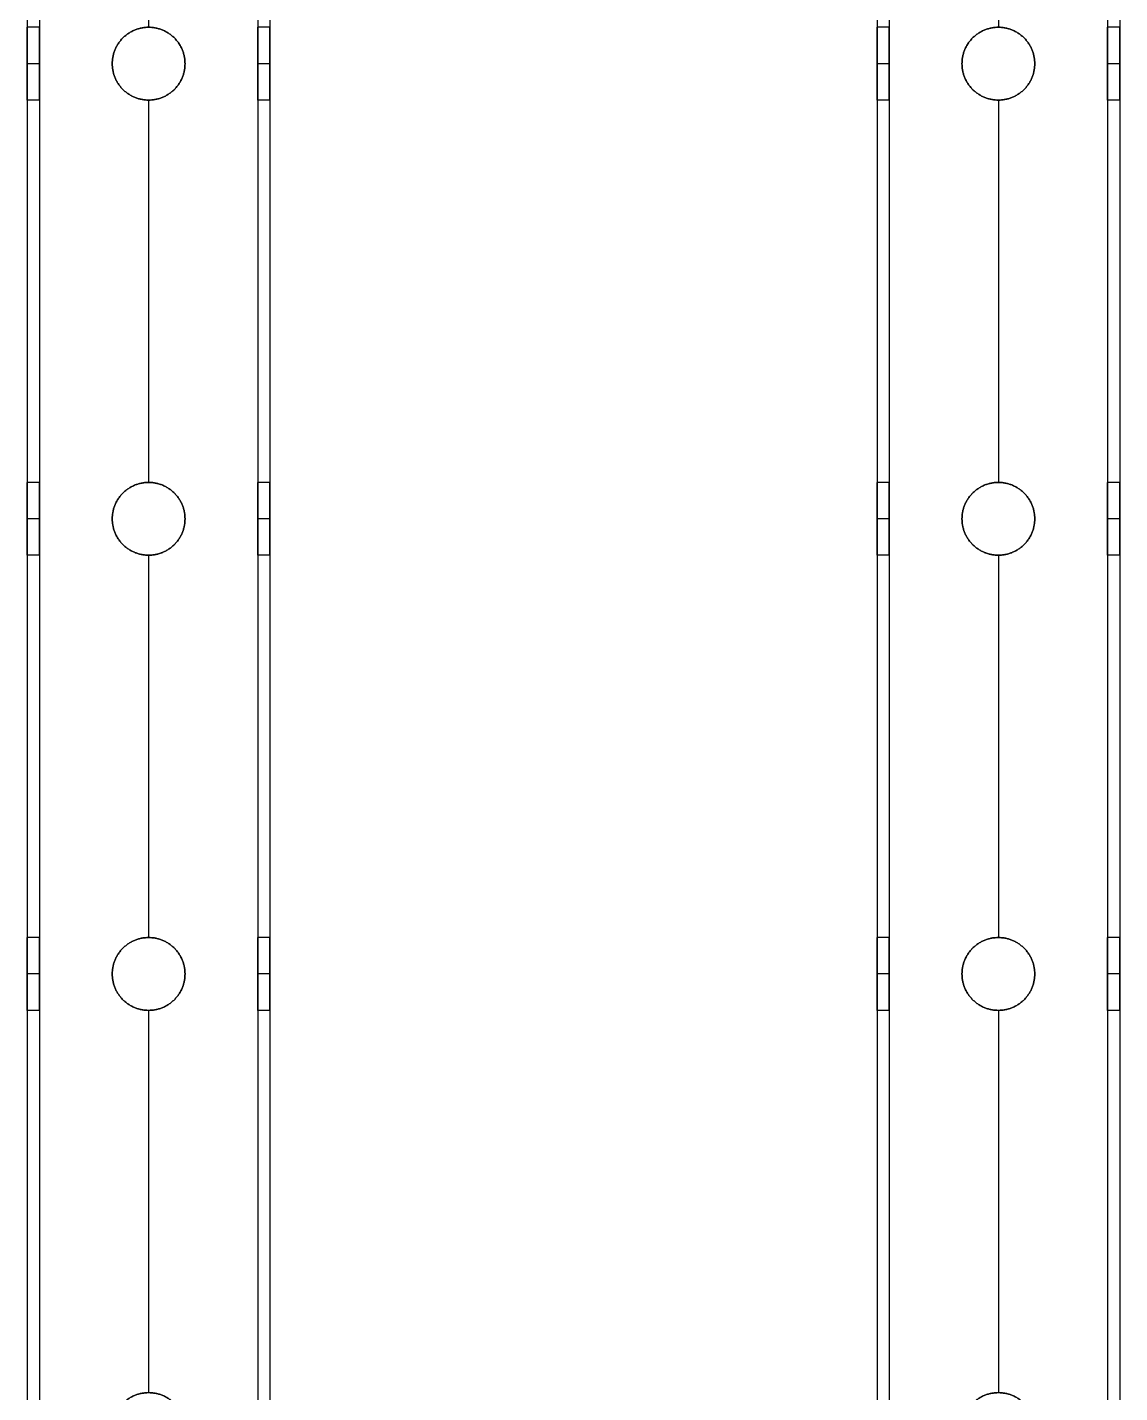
# Model space of a CAD drawing. Header units: millimetres. Extents: x 1279 to 9834, y -699 to 998.
# Drawn here: x 1538.6 to 1718.7, y 169.5 to 394.5 of the extents above; entities that cross this region are included whole.
import ezdxf

# ---------------------------------------------------------------- set-up
doc = ezdxf.new("R2010")
doc.units = ezdxf.units.MM
doc.header["$MEASUREMENT"] = 0
doc.layers.add('staal', color=7, linetype='Continuous', true_color=0x4c4c4c)

msp = doc.modelspace()

# ---------------------------------------------------------------- linework, layer by layer
at = {"layer": 'staal'}
for p, q in [((1540.62, 394.54, 1847.98), (1538.62, 394.54, 1847.98)), ((1558.62, 394.54, 1865.98), (1558.62, 394.54, 1867.98)), ((1558.62, 394.54, 1827.98), (1558.62, 394.54, 1829.98)), ((1578.62, 394.54, 1847.98), (1576.62, 394.54, 1847.98)), ((1680.7, 394.54, 1847.98), (1678.7, 394.54, 1847.98)), ((1698.7, 394.54, 1865.98), (1698.7, 394.54, 1867.98)), ((1698.7, 394.54, 1827.98), (1698.7, 394.54, 1829.98)), ((1718.7, 394.54, 1847.98), (1716.7, 394.54, 1847.98)), ((1540.62, 388.54, 1853.98), (1538.62, 388.54, 1853.98)), ((1540.62, 388.54, 1841.98), (1538.62, 388.54, 1841.98)), ((1552.62, 388.54, 1865.98), (1552.62, 388.54, 1867.98)), ((1552.62, 388.54, 1827.98), (1552.62, 388.54, 1829.98)), ((1564.62, 388.54, 1865.98), (1564.62, 388.54, 1867.98)), ((1564.62, 388.54, 1827.98), (1564.62, 388.54, 1829.98)), ((1578.62, 388.54, 1853.98), (1576.62, 388.54, 1853.98)), ((1578.62, 388.54, 1841.98), (1576.62, 388.54, 1841.98)), ((1680.7, 388.54, 1853.98), (1678.7, 388.54, 1853.98)), ((1680.7, 388.54, 1841.98), (1678.7, 388.54, 1841.98)), ((1692.7, 388.54, 1865.98), (1692.7, 388.54, 1867.98)), ((1692.7, 388.54, 1827.98), (1692.7, 388.54, 1829.98)), ((1704.7, 388.54, 1865.98), (1704.7, 388.54, 1867.98)), ((1704.7, 388.54, 1827.98), (1704.7, 388.54, 1829.98)), ((1718.7, 388.54, 1853.98), (1716.7, 388.54, 1853.98)), ((1718.7, 388.54, 1841.98), (1716.7, 388.54, 1841.98)), ((1540.62, 382.54, 1847.98), (1538.62, 382.54, 1847.98)), ((1558.62, 382.54, 1865.98), (1558.62, 382.54, 1867.98)), ((1558.62, 382.54, 1827.98), (1558.62, 382.54, 1829.98)), ((1578.62, 382.54, 1847.98), (1576.62, 382.54, 1847.98)), ((1680.7, 382.54, 1847.98), (1678.7, 382.54, 1847.98)), ((1698.7, 382.54, 1865.98), (1698.7, 382.54, 1867.98)), ((1698.7, 382.54, 1827.98), (1698.7, 382.54, 1829.98)), ((1718.7, 382.54, 1847.98), (1716.7, 382.54, 1847.98)), ((1540.62, 319.54, 1847.98), (1538.62, 319.54, 1847.98)), ((1558.62, 319.54, 1865.98), (1558.62, 319.54, 1867.98)), ((1558.62, 319.54, 1827.98), (1558.62, 319.54, 1829.98)), ((1578.62, 319.54, 1847.98), (1576.62, 319.54, 1847.98)), ((1680.7, 319.54, 1847.98), (1678.7, 319.54, 1847.98)), ((1698.7, 319.54, 1865.98), (1698.7, 319.54, 1867.98)), ((1698.7, 319.54, 1827.98), (1698.7, 319.54, 1829.98)), ((1718.7, 319.54, 1847.98), (1716.7, 319.54, 1847.98)), ((1540.62, 313.54, 1853.98), (1538.62, 313.54, 1853.98)), ((1540.62, 313.54, 1841.98), (1538.62, 313.54, 1841.98)), ((1552.62, 313.54, 1865.98), (1552.62, 313.54, 1867.98)), ((1552.62, 313.54, 1827.98), (1552.62, 313.54, 1829.98)), ((1564.62, 313.54, 1865.98), (1564.62, 313.54, 1867.98)), ((1564.62, 313.54, 1827.98), (1564.62, 313.54, 1829.98)), ((1578.62, 313.54, 1853.98), (1576.62, 313.54, 1853.98)), ((1578.62, 313.54, 1841.98), (1576.62, 313.54, 1841.98)), ((1680.7, 313.54, 1853.98), (1678.7, 313.54, 1853.98)), ((1680.7, 313.54, 1841.98), (1678.7, 313.54, 1841.98)), ((1692.7, 313.54, 1865.98), (1692.7, 313.54, 1867.98)), ((1692.7, 313.54, 1827.98), (1692.7, 313.54, 1829.98)), ((1704.7, 313.54, 1865.98), (1704.7, 313.54, 1867.98)), ((1704.7, 313.54, 1827.98), (1704.7, 313.54, 1829.98)), ((1718.7, 313.54, 1853.98), (1716.7, 313.54, 1853.98)), ((1718.7, 313.54, 1841.98), (1716.7, 313.54, 1841.98)), ((1540.62, 307.54, 1847.98), (1538.62, 307.54, 1847.98)), ((1558.62, 307.54, 1865.98), (1558.62, 307.54, 1867.98)), ((1558.62, 307.54, 1827.98), (1558.62, 307.54, 1829.98)), ((1578.62, 307.54, 1847.98), (1576.62, 307.54, 1847.98)), ((1680.7, 307.54, 1847.98), (1678.7, 307.54, 1847.98)), ((1698.7, 307.54, 1865.98), (1698.7, 307.54, 1867.98)), ((1698.7, 307.54, 1827.98), (1698.7, 307.54, 1829.98)), ((1718.7, 307.54, 1847.98), (1716.7, 307.54, 1847.98)), ((1540.62, 244.54, 1847.98), (1538.62, 244.54, 1847.98)), ((1558.62, 244.54, 1865.98), (1558.62, 244.54, 1867.98)), ((1558.62, 244.54, 1827.98), (1558.62, 244.54, 1829.98)), ((1578.62, 244.54, 1847.98), (1576.62, 244.54, 1847.98)), ((1680.7, 244.54, 1847.98), (1678.7, 244.54, 1847.98)), ((1698.7, 244.54, 1865.98), (1698.7, 244.54, 1867.98)), ((1698.7, 244.54, 1827.98), (1698.7, 244.54, 1829.98)), ((1718.7, 244.54, 1847.98), (1716.7, 244.54, 1847.98)), ((1540.62, 238.54, 1853.98), (1538.62, 238.54, 1853.98)), ((1540.62, 238.54, 1841.98), (1538.62, 238.54, 1841.98)), ((1552.62, 238.54, 1865.98), (1552.62, 238.54, 1867.98)), ((1552.62, 238.54, 1827.98), (1552.62, 238.54, 1829.98)), ((1564.62, 238.54, 1865.98), (1564.62, 238.54, 1867.98)), ((1564.62, 238.54, 1827.98), (1564.62, 238.54, 1829.98)), ((1578.62, 238.54, 1853.98), (1576.62, 238.54, 1853.98)), ((1578.62, 238.54, 1841.98), (1576.62, 238.54, 1841.98)), ((1680.7, 238.54, 1853.98), (1678.7, 238.54, 1853.98)), ((1680.7, 238.54, 1841.98), (1678.7, 238.54, 1841.98)), ((1692.7, 238.54, 1865.98), (1692.7, 238.54, 1867.98)), ((1692.7, 238.54, 1827.98), (1692.7, 238.54, 1829.98)), ((1704.7, 238.54, 1865.98), (1704.7, 238.54, 1867.98)), ((1704.7, 238.54, 1827.98), (1704.7, 238.54, 1829.98)), ((1718.7, 238.54, 1853.98), (1716.7, 238.54, 1853.98)), ((1718.7, 238.54, 1841.98), (1716.7, 238.54, 1841.98)), ((1540.62, 232.54, 1847.98), (1538.62, 232.54, 1847.98)), ((1558.62, 232.54, 1865.98), (1558.62, 232.54, 1867.98)), ((1558.62, 232.54, 1827.98), (1558.62, 232.54, 1829.98)), ((1578.62, 232.54, 1847.98), (1576.62, 232.54, 1847.98)), ((1680.7, 232.54, 1847.98), (1678.7, 232.54, 1847.98)), ((1698.7, 232.54, 1865.98), (1698.7, 232.54, 1867.98)), ((1698.7, 232.54, 1827.98), (1698.7, 232.54, 1829.98)), ((1718.7, 232.54, 1847.98), (1716.7, 232.54, 1847.98)), ((1558.62, 169.54, 1865.98), (1558.62, 169.54, 1867.98)), ((1558.62, 169.54, 1827.98), (1558.62, 169.54, 1829.98)), ((1698.7, 169.54, 1865.98), (1698.7, 169.54, 1867.98)), ((1698.7, 169.54, 1827.98), (1698.7, 169.54, 1829.98))]:
    msp.add_line(p, q, dxfattribs=at)
for points in [[(1538.62, 669.04, 1827.98), (1538.62, 51.04, 1827.98), (1538.62, -566.96, 1827.98)], [(1538.62, 669.04, 1867.98), (1538.62, 51.04, 1867.98), (1538.62, -566.96, 1867.98)], [(1540.62, 669.04, 1865.98), (1540.62, 51.04, 1865.98), (1540.62, -566.96, 1865.98)], [(1540.62, 669.04, 1829.98), (1540.62, 51.04, 1829.98), (1540.62, -566.96, 1829.98)], [(1576.62, 669.04, 1865.98), (1576.62, 51.04, 1865.98), (1576.62, -566.96, 1865.98)], [(1576.62, 669.04, 1829.98), (1576.62, 51.04, 1829.98), (1576.62, -566.96, 1829.98)], [(1578.62, 669.04, 1827.98), (1578.62, 51.04, 1827.98), (1578.62, -566.96, 1827.98)], [(1578.62, 669.04, 1867.98), (1578.62, 51.04, 1867.98), (1578.62, -566.96, 1867.98)], [(1678.7, 669.04, 1827.98), (1678.7, 51.04, 1827.98), (1678.7, -566.96, 1827.98)], [(1678.7, 669.04, 1867.98), (1678.7, 51.04, 1867.98), (1678.7, -566.96, 1867.98)], [(1680.7, 669.04, 1865.98), (1680.7, 51.04, 1865.98), (1680.7, -566.96, 1865.98)], [(1680.7, 669.04, 1829.98), (1680.7, 51.04, 1829.98), (1680.7, -566.96, 1829.98)], [(1716.7, 669.04, 1865.98), (1716.7, 51.04, 1865.98), (1716.7, -566.96, 1865.98)], [(1716.7, 669.04, 1829.98), (1716.7, 51.04, 1829.98), (1716.7, -566.96, 1829.98)], [(1718.7, 669.04, 1827.98), (1718.7, 51.04, 1827.98), (1718.7, -566.96, 1827.98)], [(1718.7, 669.04, 1867.98), (1718.7, 51.04, 1867.98), (1718.7, -566.96, 1867.98)], [(1538.62, 457.54, 1847.98), (1538.62, 426.04, 1847.98), (1538.62, 394.54, 1847.98)], [(1540.62, 457.54, 1847.98), (1540.62, 426.04, 1847.98), (1540.62, 394.54, 1847.98)], [(1558.62, 457.54, 1827.98), (1558.62, 426.04, 1827.98), (1558.62, 394.54, 1827.98)], [(1558.62, 457.54, 1867.98), (1558.62, 426.04, 1867.98), (1558.62, 394.54, 1867.98)], [(1558.62, 457.54, 1865.98), (1558.62, 426.04, 1865.98), (1558.62, 394.54, 1865.98)], [(1558.62, 457.54, 1829.98), (1558.62, 426.04, 1829.98), (1558.62, 394.54, 1829.98)], [(1576.62, 457.54, 1847.98), (1576.62, 426.04, 1847.98), (1576.62, 394.54, 1847.98)], [(1578.62, 457.54, 1847.98), (1578.62, 426.04, 1847.98), (1578.62, 394.54, 1847.98)], [(1678.7, 457.54, 1847.98), (1678.7, 426.04, 1847.98), (1678.7, 394.54, 1847.98)], [(1680.7, 457.54, 1847.98), (1680.7, 426.04, 1847.98), (1680.7, 394.54, 1847.98)], [(1698.7, 457.54, 1827.98), (1698.7, 426.04, 1827.98), (1698.7, 394.54, 1827.98)], [(1698.7, 457.54, 1867.98), (1698.7, 426.04, 1867.98), (1698.7, 394.54, 1867.98)], [(1698.7, 457.54, 1865.98), (1698.7, 426.04, 1865.98), (1698.7, 394.54, 1865.98)], [(1698.7, 457.54, 1829.98), (1698.7, 426.04, 1829.98), (1698.7, 394.54, 1829.98)], [(1716.7, 457.54, 1847.98), (1716.7, 426.04, 1847.98), (1716.7, 394.54, 1847.98)], [(1718.7, 457.54, 1847.98), (1718.7, 426.04, 1847.98), (1718.7, 394.54, 1847.98)], [(1538.62, 382.54, 1847.98), (1538.62, 351.04, 1847.98), (1538.62, 319.54, 1847.98)], [(1540.62, 382.54, 1847.98), (1540.62, 351.04, 1847.98), (1540.62, 319.54, 1847.98)], [(1558.62, 382.54, 1827.98), (1558.62, 351.04, 1827.98), (1558.62, 319.54, 1827.98)], [(1558.62, 382.54, 1867.98), (1558.62, 351.04, 1867.98), (1558.62, 319.54, 1867.98)], [(1558.62, 382.54, 1865.98), (1558.62, 351.04, 1865.98), (1558.62, 319.54, 1865.98)], [(1558.62, 382.54, 1829.98), (1558.62, 351.04, 1829.98), (1558.62, 319.54, 1829.98)], [(1576.62, 382.54, 1847.98), (1576.62, 351.04, 1847.98), (1576.62, 319.54, 1847.98)], [(1578.62, 382.54, 1847.98), (1578.62, 351.04, 1847.98), (1578.62, 319.54, 1847.98)], [(1678.7, 382.54, 1847.98), (1678.7, 351.04, 1847.98), (1678.7, 319.54, 1847.98)], [(1680.7, 382.54, 1847.98), (1680.7, 351.04, 1847.98), (1680.7, 319.54, 1847.98)], [(1698.7, 382.54, 1827.98), (1698.7, 351.04, 1827.98), (1698.7, 319.54, 1827.98)], [(1698.7, 382.54, 1867.98), (1698.7, 351.04, 1867.98), (1698.7, 319.54, 1867.98)], [(1698.7, 382.54, 1865.98), (1698.7, 351.04, 1865.98), (1698.7, 319.54, 1865.98)], [(1698.7, 382.54, 1829.98), (1698.7, 351.04, 1829.98), (1698.7, 319.54, 1829.98)], [(1716.7, 382.54, 1847.98), (1716.7, 351.04, 1847.98), (1716.7, 319.54, 1847.98)], [(1718.7, 382.54, 1847.98), (1718.7, 351.04, 1847.98), (1718.7, 319.54, 1847.98)], [(1538.62, 307.54, 1847.98), (1538.62, 276.04, 1847.98), (1538.62, 244.54, 1847.98)], [(1540.62, 307.54, 1847.98), (1540.62, 276.04, 1847.98), (1540.62, 244.54, 1847.98)], [(1558.62, 307.54, 1827.98), (1558.62, 276.04, 1827.98), (1558.62, 244.54, 1827.98)], [(1558.62, 307.54, 1867.98), (1558.62, 276.04, 1867.98), (1558.62, 244.54, 1867.98)], [(1558.62, 307.54, 1865.98), (1558.62, 276.04, 1865.98), (1558.62, 244.54, 1865.98)], [(1558.62, 307.54, 1829.98), (1558.62, 276.04, 1829.98), (1558.62, 244.54, 1829.98)], [(1576.62, 307.54, 1847.98), (1576.62, 276.04, 1847.98), (1576.62, 244.54, 1847.98)], [(1578.62, 307.54, 1847.98), (1578.62, 276.04, 1847.98), (1578.62, 244.54, 1847.98)], [(1678.7, 307.54, 1847.98), (1678.7, 276.04, 1847.98), (1678.7, 244.54, 1847.98)], [(1680.7, 307.54, 1847.98), (1680.7, 276.04, 1847.98), (1680.7, 244.54, 1847.98)], [(1698.7, 307.54, 1827.98), (1698.7, 276.04, 1827.98), (1698.7, 244.54, 1827.98)], [(1698.7, 307.54, 1867.98), (1698.7, 276.04, 1867.98), (1698.7, 244.54, 1867.98)], [(1698.7, 307.54, 1865.98), (1698.7, 276.04, 1865.98), (1698.7, 244.54, 1865.98)], [(1698.7, 307.54, 1829.98), (1698.7, 276.04, 1829.98), (1698.7, 244.54, 1829.98)], [(1716.7, 307.54, 1847.98), (1716.7, 276.04, 1847.98), (1716.7, 244.54, 1847.98)], [(1718.7, 307.54, 1847.98), (1718.7, 276.04, 1847.98), (1718.7, 244.54, 1847.98)], [(1538.62, 232.54, 1847.98), (1538.62, 201.04, 1847.98), (1538.62, 169.54, 1847.98)], [(1540.62, 232.54, 1847.98), (1540.62, 201.04, 1847.98), (1540.62, 169.54, 1847.98)], [(1558.62, 232.54, 1827.98), (1558.62, 201.04, 1827.98), (1558.62, 169.54, 1827.98)], [(1558.62, 232.54, 1867.98), (1558.62, 201.04, 1867.98), (1558.62, 169.54, 1867.98)], [(1558.62, 232.54, 1865.98), (1558.62, 201.04, 1865.98), (1558.62, 169.54, 1865.98)], [(1558.62, 232.54, 1829.98), (1558.62, 201.04, 1829.98), (1558.62, 169.54, 1829.98)], [(1576.62, 232.54, 1847.98), (1576.62, 201.04, 1847.98), (1576.62, 169.54, 1847.98)], [(1578.62, 232.54, 1847.98), (1578.62, 201.04, 1847.98), (1578.62, 169.54, 1847.98)], [(1678.7, 232.54, 1847.98), (1678.7, 201.04, 1847.98), (1678.7, 169.54, 1847.98)], [(1680.7, 232.54, 1847.98), (1680.7, 201.04, 1847.98), (1680.7, 169.54, 1847.98)], [(1698.7, 232.54, 1827.98), (1698.7, 201.04, 1827.98), (1698.7, 169.54, 1827.98)], [(1698.7, 232.54, 1867.98), (1698.7, 201.04, 1867.98), (1698.7, 169.54, 1867.98)], [(1698.7, 232.54, 1865.98), (1698.7, 201.04, 1865.98), (1698.7, 169.54, 1865.98)], [(1698.7, 232.54, 1829.98), (1698.7, 201.04, 1829.98), (1698.7, 169.54, 1829.98)], [(1716.7, 232.54, 1847.98), (1716.7, 201.04, 1847.98), (1716.7, 169.54, 1847.98)], [(1718.7, 232.54, 1847.98), (1718.7, 201.04, 1847.98), (1718.7, 169.54, 1847.98)]]:
    msp.add_open_spline(points, degree=2, dxfattribs=at)
for points, weights, knots in [([(1538.62, 388.54, 1853.98), (1538.62, 382.54, 1853.98), (1538.62, 382.54, 1847.98), (1538.62, 382.54, 1841.98), (1538.62, 388.54, 1841.98), (1538.62, 394.54, 1841.98), (1538.62, 394.54, 1847.98), (1538.62, 394.54, 1853.98), (1538.62, 388.54, 1853.98)], [1, 0.707106781187, 1, 0.707106781187, 1, 0.707106781187, 1, 0.707106781187, 1], [0, 0, 0, 7.853982, 7.853982, 15.707963, 15.707963, 23.561945, 23.561945, 31.415927, 31.415927, 31.415927]), ([(1538.62, 388.54, 1853.98), (1538.62, 394.54, 1853.98), (1538.62, 394.54, 1847.98), (1538.62, 394.54, 1841.98), (1538.62, 388.54, 1841.98)], [1, 0.707106781187, 1, 0.707106781187, 1], [-31.415927, -31.415927, -31.415927, -23.561945, -23.561945, -15.707963, -15.707963, -15.707963]), ([(1540.62, 388.54, 1853.98), (1540.62, 394.54, 1853.98), (1540.62, 394.54, 1847.98), (1540.62, 394.54, 1841.98), (1540.62, 388.54, 1841.98), (1540.62, 382.54, 1841.98), (1540.62, 382.54, 1847.98), (1540.62, 382.54, 1853.98), (1540.62, 388.54, 1853.98)], [1, 0.707106781187, 1, 0.707106781187, 1, 0.707106781187, 1, 0.707106781187, 1], [-31.415927, -31.415927, -31.415927, -23.561945, -23.561945, -15.707963, -15.707963, -7.853982, -7.853982, 0, 0, 0]), ([(1552.62, 388.54, 1827.98), (1552.62, 382.54, 1827.98), (1558.62, 382.54, 1827.98), (1564.62, 382.54, 1827.98), (1564.62, 388.54, 1827.98), (1564.62, 394.54, 1827.98), (1558.62, 394.54, 1827.98), (1552.62, 394.54, 1827.98), (1552.62, 388.54, 1827.98)], [1, 0.707106781187, 1, 0.707106781187, 1, 0.707106781187, 1, 0.707106781187, 1], [0, 0, 0, 7.853982, 7.853982, 15.707963, 15.707963, 23.561945, 23.561945, 31.415927, 31.415927, 31.415927]), ([(1552.62, 388.54, 1867.98), (1552.62, 394.54, 1867.98), (1558.62, 394.54, 1867.98), (1564.62, 394.54, 1867.98), (1564.62, 388.54, 1867.98), (1564.62, 382.54, 1867.98), (1558.62, 382.54, 1867.98), (1552.62, 382.54, 1867.98), (1552.62, 388.54, 1867.98)], [1, 0.707106781187, 1, 0.707106781187, 1, 0.707106781187, 1, 0.707106781187, 1], [-31.415927, -31.415927, -31.415927, -23.561945, -23.561945, -15.707963, -15.707963, -7.853982, -7.853982, 0, 0, 0]), ([(1552.62, 388.54, 1865.98), (1552.62, 382.54, 1865.98), (1558.62, 382.54, 1865.98), (1564.62, 382.54, 1865.98), (1564.62, 388.54, 1865.98), (1564.62, 394.54, 1865.98), (1558.62, 394.54, 1865.98), (1552.62, 394.54, 1865.98), (1552.62, 388.54, 1865.98)], [1, 0.707106781187, 1, 0.707106781187, 1, 0.707106781187, 1, 0.707106781187, 1], [0, 0, 0, 7.853982, 7.853982, 15.707963, 15.707963, 23.561945, 23.561945, 31.415927, 31.415927, 31.415927]), ([(1552.62, 388.54, 1829.98), (1552.62, 394.54, 1829.98), (1558.62, 394.54, 1829.98), (1564.62, 394.54, 1829.98), (1564.62, 388.54, 1829.98), (1564.62, 382.54, 1829.98), (1558.62, 382.54, 1829.98), (1552.62, 382.54, 1829.98), (1552.62, 388.54, 1829.98)], [1, 0.707106781187, 1, 0.707106781187, 1, 0.707106781187, 1, 0.707106781187, 1], [-31.415927, -31.415927, -31.415927, -23.561945, -23.561945, -15.707963, -15.707963, -7.853982, -7.853982, 0, 0, 0]), ([(1564.62, 388.54, 1827.98), (1564.62, 394.54, 1827.98), (1558.62, 394.54, 1827.98), (1552.62, 394.54, 1827.98), (1552.62, 388.54, 1827.98)], [1, 0.707106781187, 1, 0.707106781187, 1], [15.707963, 15.707963, 15.707963, 23.561945, 23.561945, 31.415927, 31.415927, 31.415927]), ([(1576.62, 388.54, 1853.98), (1576.62, 382.54, 1853.98), (1576.62, 382.54, 1847.98), (1576.62, 382.54, 1841.98), (1576.62, 388.54, 1841.98), (1576.62, 394.54, 1841.98), (1576.62, 394.54, 1847.98), (1576.62, 394.54, 1853.98), (1576.62, 388.54, 1853.98)], [1, 0.707106781187, 1, 0.707106781187, 1, 0.707106781187, 1, 0.707106781187, 1], [0, 0, 0, 7.853982, 7.853982, 15.707963, 15.707963, 23.561945, 23.561945, 31.415927, 31.415927, 31.415927]), ([(1578.62, 388.54, 1853.98), (1578.62, 394.54, 1853.98), (1578.62, 394.54, 1847.98), (1578.62, 394.54, 1841.98), (1578.62, 388.54, 1841.98), (1578.62, 382.54, 1841.98), (1578.62, 382.54, 1847.98), (1578.62, 382.54, 1853.98), (1578.62, 388.54, 1853.98)], [1, 0.707106781187, 1, 0.707106781187, 1, 0.707106781187, 1, 0.707106781187, 1], [-31.415927, -31.415927, -31.415927, -23.561945, -23.561945, -15.707963, -15.707963, -7.853982, -7.853982, 0, 0, 0]), ([(1678.7, 388.54, 1853.98), (1678.7, 382.54, 1853.98), (1678.7, 382.54, 1847.98), (1678.7, 382.54, 1841.98), (1678.7, 388.54, 1841.98), (1678.7, 394.54, 1841.98), (1678.7, 394.54, 1847.98), (1678.7, 394.54, 1853.98), (1678.7, 388.54, 1853.98)], [1, 0.707106781187, 1, 0.707106781187, 1, 0.707106781187, 1, 0.707106781187, 1], [0, 0, 0, 7.853982, 7.853982, 15.707963, 15.707963, 23.561945, 23.561945, 31.415927, 31.415927, 31.415927]), ([(1678.7, 388.54, 1853.98), (1678.7, 394.54, 1853.98), (1678.7, 394.54, 1847.98), (1678.7, 394.54, 1841.98), (1678.7, 388.54, 1841.98)], [1, 0.707106781187, 1, 0.707106781187, 1], [-31.415927, -31.415927, -31.415927, -23.561945, -23.561945, -15.707963, -15.707963, -15.707963]), ([(1680.7, 388.54, 1853.98), (1680.7, 394.54, 1853.98), (1680.7, 394.54, 1847.98), (1680.7, 394.54, 1841.98), (1680.7, 388.54, 1841.98), (1680.7, 382.54, 1841.98), (1680.7, 382.54, 1847.98), (1680.7, 382.54, 1853.98), (1680.7, 388.54, 1853.98)], [1, 0.707106781187, 1, 0.707106781187, 1, 0.707106781187, 1, 0.707106781187, 1], [-31.415927, -31.415927, -31.415927, -23.561945, -23.561945, -15.707963, -15.707963, -7.853982, -7.853982, 0, 0, 0]), ([(1692.7, 388.54, 1827.98), (1692.7, 382.54, 1827.98), (1698.7, 382.54, 1827.98), (1704.7, 382.54, 1827.98), (1704.7, 388.54, 1827.98), (1704.7, 394.54, 1827.98), (1698.7, 394.54, 1827.98), (1692.7, 394.54, 1827.98), (1692.7, 388.54, 1827.98)], [1, 0.707106781187, 1, 0.707106781187, 1, 0.707106781187, 1, 0.707106781187, 1], [0, 0, 0, 7.853982, 7.853982, 15.707963, 15.707963, 23.561945, 23.561945, 31.415927, 31.415927, 31.415927]), ([(1692.7, 388.54, 1867.98), (1692.7, 394.54, 1867.98), (1698.7, 394.54, 1867.98), (1704.7, 394.54, 1867.98), (1704.7, 388.54, 1867.98), (1704.7, 382.54, 1867.98), (1698.7, 382.54, 1867.98), (1692.7, 382.54, 1867.98), (1692.7, 388.54, 1867.98)], [1, 0.707106781187, 1, 0.707106781187, 1, 0.707106781187, 1, 0.707106781187, 1], [-31.415927, -31.415927, -31.415927, -23.561945, -23.561945, -15.707963, -15.707963, -7.853982, -7.853982, 0, 0, 0]), ([(1692.7, 388.54, 1865.98), (1692.7, 382.54, 1865.98), (1698.7, 382.54, 1865.98), (1704.7, 382.54, 1865.98), (1704.7, 388.54, 1865.98), (1704.7, 394.54, 1865.98), (1698.7, 394.54, 1865.98), (1692.7, 394.54, 1865.98), (1692.7, 388.54, 1865.98)], [1, 0.707106781187, 1, 0.707106781187, 1, 0.707106781187, 1, 0.707106781187, 1], [0, 0, 0, 7.853982, 7.853982, 15.707963, 15.707963, 23.561945, 23.561945, 31.415927, 31.415927, 31.415927]), ([(1692.7, 388.54, 1829.98), (1692.7, 394.54, 1829.98), (1698.7, 394.54, 1829.98), (1704.7, 394.54, 1829.98), (1704.7, 388.54, 1829.98), (1704.7, 382.54, 1829.98), (1698.7, 382.54, 1829.98), (1692.7, 382.54, 1829.98), (1692.7, 388.54, 1829.98)], [1, 0.707106781187, 1, 0.707106781187, 1, 0.707106781187, 1, 0.707106781187, 1], [-31.415927, -31.415927, -31.415927, -23.561945, -23.561945, -15.707963, -15.707963, -7.853982, -7.853982, 0, 0, 0]), ([(1704.7, 388.54, 1827.98), (1704.7, 394.54, 1827.98), (1698.7, 394.54, 1827.98), (1692.7, 394.54, 1827.98), (1692.7, 388.54, 1827.98)], [1, 0.707106781187, 1, 0.707106781187, 1], [15.707963, 15.707963, 15.707963, 23.561945, 23.561945, 31.415927, 31.415927, 31.415927]), ([(1716.7, 388.54, 1853.98), (1716.7, 382.54, 1853.98), (1716.7, 382.54, 1847.98), (1716.7, 382.54, 1841.98), (1716.7, 388.54, 1841.98), (1716.7, 394.54, 1841.98), (1716.7, 394.54, 1847.98), (1716.7, 394.54, 1853.98), (1716.7, 388.54, 1853.98)], [1, 0.707106781187, 1, 0.707106781187, 1, 0.707106781187, 1, 0.707106781187, 1], [0, 0, 0, 7.853982, 7.853982, 15.707963, 15.707963, 23.561945, 23.561945, 31.415927, 31.415927, 31.415927]), ([(1718.7, 388.54, 1853.98), (1718.7, 394.54, 1853.98), (1718.7, 394.54, 1847.98), (1718.7, 394.54, 1841.98), (1718.7, 388.54, 1841.98), (1718.7, 382.54, 1841.98), (1718.7, 382.54, 1847.98), (1718.7, 382.54, 1853.98), (1718.7, 388.54, 1853.98)], [1, 0.707106781187, 1, 0.707106781187, 1, 0.707106781187, 1, 0.707106781187, 1], [-31.415927, -31.415927, -31.415927, -23.561945, -23.561945, -15.707963, -15.707963, -7.853982, -7.853982, 0, 0, 0]), ([(1538.62, 313.54, 1853.98), (1538.62, 307.54, 1853.98), (1538.62, 307.54, 1847.98), (1538.62, 307.54, 1841.98), (1538.62, 313.54, 1841.98), (1538.62, 319.54, 1841.98), (1538.62, 319.54, 1847.98), (1538.62, 319.54, 1853.98), (1538.62, 313.54, 1853.98)], [1, 0.707106781187, 1, 0.707106781187, 1, 0.707106781187, 1, 0.707106781187, 1], [0, 0, 0, 7.853982, 7.853982, 15.707963, 15.707963, 23.561945, 23.561945, 31.415927, 31.415927, 31.415927]), ([(1538.62, 313.54, 1853.98), (1538.62, 319.54, 1853.98), (1538.62, 319.54, 1847.98), (1538.62, 319.54, 1841.98), (1538.62, 313.54, 1841.98)], [1, 0.707106781187, 1, 0.707106781187, 1], [-31.415927, -31.415927, -31.415927, -23.561945, -23.561945, -15.707963, -15.707963, -15.707963]), ([(1540.62, 313.54, 1853.98), (1540.62, 319.54, 1853.98), (1540.62, 319.54, 1847.98), (1540.62, 319.54, 1841.98), (1540.62, 313.54, 1841.98), (1540.62, 307.54, 1841.98), (1540.62, 307.54, 1847.98), (1540.62, 307.54, 1853.98), (1540.62, 313.54, 1853.98)], [1, 0.707106781187, 1, 0.707106781187, 1, 0.707106781187, 1, 0.707106781187, 1], [-31.415927, -31.415927, -31.415927, -23.561945, -23.561945, -15.707963, -15.707963, -7.853982, -7.853982, 0, 0, 0]), ([(1552.62, 313.54, 1827.98), (1552.62, 307.54, 1827.98), (1558.62, 307.54, 1827.98), (1564.62, 307.54, 1827.98), (1564.62, 313.54, 1827.98), (1564.62, 319.54, 1827.98), (1558.62, 319.54, 1827.98), (1552.62, 319.54, 1827.98), (1552.62, 313.54, 1827.98)], [0.999999860338, 0.707106851018, 1, 0.707106781187, 1, 0.707106781187, 1, 0.707106781187, 1], [0, 0, 0, 7.85398, 7.85398, 15.707962, 15.707962, 23.561944, 23.561944, 31.415927, 31.415927, 31.415927]), ([(1552.62, 313.54, 1867.98), (1552.62, 319.54, 1867.98), (1558.62, 319.54, 1867.98), (1564.62, 319.54, 1867.98), (1564.62, 313.54, 1867.98), (1564.62, 307.54, 1867.98), (1558.62, 307.54, 1867.98), (1552.62, 307.54, 1867.98), (1552.62, 313.54, 1867.98)], [1, 0.707106781187, 1, 0.707106781187, 1, 0.707106781187, 1, 0.707106781187, 1], [-31.415927, -31.415927, -31.415927, -23.561945, -23.561945, -15.707963, -15.707963, -7.853982, -7.853982, 0, 0, 0]), ([(1552.62, 313.54, 1865.98), (1552.62, 307.54, 1865.98), (1558.62, 307.54, 1865.98), (1564.62, 307.54, 1865.98), (1564.62, 313.54, 1865.98), (1564.62, 319.54, 1865.98), (1558.62, 319.54, 1865.98), (1552.62, 319.54, 1865.98), (1552.62, 313.54, 1865.98)], [1, 0.707106781187, 1, 0.707106781187, 1, 0.707106781187, 1, 0.707106781187, 1], [0, 0, 0, 7.853982, 7.853982, 15.707963, 15.707963, 23.561945, 23.561945, 31.415927, 31.415927, 31.415927]), ([(1552.62, 313.54, 1829.98), (1552.62, 319.54, 1829.98), (1558.62, 319.54, 1829.98), (1564.62, 319.54, 1829.98), (1564.62, 313.54, 1829.98), (1564.62, 307.54, 1829.98), (1558.62, 307.54, 1829.98), (1552.62, 307.54, 1829.98), (1552.62, 313.54, 1829.98)], [1, 0.707106781187, 1, 0.707106781187, 1, 0.707106781187, 1, 0.707106781187, 1], [-31.415927, -31.415927, -31.415927, -23.561945, -23.561945, -15.707963, -15.707963, -7.853982, -7.853982, 0, 0, 0]), ([(1564.62, 313.54, 1827.98), (1564.62, 319.54, 1827.98), (1558.62, 319.54, 1827.98), (1552.62, 319.54, 1827.98), (1552.62, 313.54, 1827.98)], [1, 0.707106781187, 1, 0.707106781187, 1], [15.707963, 15.707963, 15.707963, 23.561945, 23.561945, 31.415927, 31.415927, 31.415927]), ([(1576.62, 313.54, 1853.98), (1576.62, 307.54, 1853.98), (1576.62, 307.54, 1847.98), (1576.62, 307.54, 1841.98), (1576.62, 313.54, 1841.98), (1576.62, 319.54, 1841.98), (1576.62, 319.54, 1847.98), (1576.62, 319.54, 1853.98), (1576.62, 313.54, 1853.98)], [1, 0.707106781187, 1, 0.707106781187, 1, 0.707106781187, 1, 0.707106781187, 1], [0, 0, 0, 7.853982, 7.853982, 15.707963, 15.707963, 23.561945, 23.561945, 31.415927, 31.415927, 31.415927]), ([(1578.62, 313.54, 1853.98), (1578.62, 319.54, 1853.98), (1578.62, 319.54, 1847.98), (1578.62, 319.54, 1841.98), (1578.62, 313.54, 1841.98), (1578.62, 307.54, 1841.98), (1578.62, 307.54, 1847.98), (1578.62, 307.54, 1853.98), (1578.62, 313.54, 1853.98)], [1, 0.707106781187, 1, 0.707106781187, 1, 0.707106781187, 1, 0.707106781187, 1], [-31.415927, -31.415927, -31.415927, -23.561945, -23.561945, -15.707963, -15.707963, -7.853982, -7.853982, 0, 0, 0]), ([(1678.7, 313.54, 1853.98), (1678.7, 307.54, 1853.98), (1678.7, 307.54, 1847.98), (1678.7, 307.54, 1841.98), (1678.7, 313.54, 1841.98), (1678.7, 319.54, 1841.98), (1678.7, 319.54, 1847.98), (1678.7, 319.54, 1853.98), (1678.7, 313.54, 1853.98)], [1, 0.707106781187, 1, 0.707106781187, 1, 0.707106781187, 1, 0.707106781187, 1], [0, 0, 0, 7.853982, 7.853982, 15.707963, 15.707963, 23.561945, 23.561945, 31.415927, 31.415927, 31.415927]), ([(1678.7, 313.54, 1853.98), (1678.7, 319.54, 1853.98), (1678.7, 319.54, 1847.98), (1678.7, 319.54, 1841.98), (1678.7, 313.54, 1841.98)], [1, 0.707106781187, 1, 0.707106781187, 1], [-31.415927, -31.415927, -31.415927, -23.561945, -23.561945, -15.707963, -15.707963, -15.707963]), ([(1680.7, 313.54, 1853.98), (1680.7, 319.54, 1853.98), (1680.7, 319.54, 1847.98), (1680.7, 319.54, 1841.98), (1680.7, 313.54, 1841.98), (1680.7, 307.54, 1841.98), (1680.7, 307.54, 1847.98), (1680.7, 307.54, 1853.98), (1680.7, 313.54, 1853.98)], [1, 0.707106781187, 1, 0.707106781187, 1, 0.707106781187, 1, 0.707106781187, 1], [-31.415927, -31.415927, -31.415927, -23.561945, -23.561945, -15.707963, -15.707963, -7.853982, -7.853982, 0, 0, 0]), ([(1692.7, 313.54, 1827.98), (1692.7, 307.54, 1827.98), (1698.7, 307.54, 1827.98), (1704.7, 307.54, 1827.98), (1704.7, 313.54, 1827.98), (1704.7, 319.54, 1827.98), (1698.7, 319.54, 1827.98), (1692.7, 319.54, 1827.98), (1692.7, 313.54, 1827.98)], [0.999999860338, 0.707106851018, 1, 0.707106781187, 1, 0.707106781187, 1, 0.707106781187, 1], [0, 0, 0, 7.85398, 7.85398, 15.707962, 15.707962, 23.561944, 23.561944, 31.415927, 31.415927, 31.415927]), ([(1692.7, 313.54, 1867.98), (1692.7, 319.54, 1867.98), (1698.7, 319.54, 1867.98), (1704.7, 319.54, 1867.98), (1704.7, 313.54, 1867.98), (1704.7, 307.54, 1867.98), (1698.7, 307.54, 1867.98), (1692.7, 307.54, 1867.98), (1692.7, 313.54, 1867.98)], [1, 0.707106781187, 1, 0.707106781187, 1, 0.707106781187, 1, 0.707106781187, 1], [-31.415927, -31.415927, -31.415927, -23.561945, -23.561945, -15.707963, -15.707963, -7.853982, -7.853982, 0, 0, 0]), ([(1692.7, 313.54, 1865.98), (1692.7, 307.54, 1865.98), (1698.7, 307.54, 1865.98), (1704.7, 307.54, 1865.98), (1704.7, 313.54, 1865.98), (1704.7, 319.54, 1865.98), (1698.7, 319.54, 1865.98), (1692.7, 319.54, 1865.98), (1692.7, 313.54, 1865.98)], [1, 0.707106781187, 1, 0.707106781187, 1, 0.707106781187, 1, 0.707106781187, 1], [0, 0, 0, 7.853982, 7.853982, 15.707963, 15.707963, 23.561945, 23.561945, 31.415927, 31.415927, 31.415927]), ([(1692.7, 313.54, 1829.98), (1692.7, 319.54, 1829.98), (1698.7, 319.54, 1829.98), (1704.7, 319.54, 1829.98), (1704.7, 313.54, 1829.98), (1704.7, 307.54, 1829.98), (1698.7, 307.54, 1829.98), (1692.7, 307.54, 1829.98), (1692.7, 313.54, 1829.98)], [1, 0.707106781187, 1, 0.707106781187, 1, 0.707106781187, 1, 0.707106781187, 1], [-31.415927, -31.415927, -31.415927, -23.561945, -23.561945, -15.707963, -15.707963, -7.853982, -7.853982, 0, 0, 0]), ([(1704.7, 313.54, 1827.98), (1704.7, 319.54, 1827.98), (1698.7, 319.54, 1827.98), (1692.7, 319.54, 1827.98), (1692.7, 313.54, 1827.98)], [1, 0.707106781187, 1, 0.707106781187, 1], [15.707963, 15.707963, 15.707963, 23.561945, 23.561945, 31.415927, 31.415927, 31.415927]), ([(1716.7, 313.54, 1853.98), (1716.7, 307.54, 1853.98), (1716.7, 307.54, 1847.98), (1716.7, 307.54, 1841.98), (1716.7, 313.54, 1841.98), (1716.7, 319.54, 1841.98), (1716.7, 319.54, 1847.98), (1716.7, 319.54, 1853.98), (1716.7, 313.54, 1853.98)], [1, 0.707106781187, 1, 0.707106781187, 1, 0.707106781187, 1, 0.707106781187, 1], [0, 0, 0, 7.853982, 7.853982, 15.707963, 15.707963, 23.561945, 23.561945, 31.415927, 31.415927, 31.415927]), ([(1718.7, 313.54, 1853.98), (1718.7, 319.54, 1853.98), (1718.7, 319.54, 1847.98), (1718.7, 319.54, 1841.98), (1718.7, 313.54, 1841.98), (1718.7, 307.54, 1841.98), (1718.7, 307.54, 1847.98), (1718.7, 307.54, 1853.98), (1718.7, 313.54, 1853.98)], [1, 0.707106781187, 1, 0.707106781187, 1, 0.707106781187, 1, 0.707106781187, 1], [-31.415927, -31.415927, -31.415927, -23.561945, -23.561945, -15.707963, -15.707963, -7.853982, -7.853982, 0, 0, 0]), ([(1538.62, 238.54, 1853.98), (1538.62, 232.54, 1853.98), (1538.62, 232.54, 1847.98), (1538.62, 232.54, 1841.98), (1538.62, 238.54, 1841.98), (1538.62, 244.54, 1841.98), (1538.62, 244.54, 1847.98), (1538.62, 244.54, 1853.98), (1538.62, 238.54, 1853.98)], [0.999999860338, 0.707106851018, 1, 0.707106781187, 1, 0.707106781187, 1, 0.707106781187, 1], [0, 0, 0, 7.85398, 7.85398, 15.707962, 15.707962, 23.561944, 23.561944, 31.415927, 31.415927, 31.415927]), ([(1538.62, 238.54, 1853.98), (1538.62, 244.54, 1853.98), (1538.62, 244.54, 1847.98), (1538.62, 244.54, 1841.98), (1538.62, 238.54, 1841.98)], [1, 0.707106781187, 1, 0.707106781187, 1], [-31.415927, -31.415927, -31.415927, -23.561945, -23.561945, -15.707963, -15.707963, -15.707963]), ([(1540.62, 238.54, 1853.98), (1540.62, 244.54, 1853.98), (1540.62, 244.54, 1847.98), (1540.62, 244.54, 1841.98), (1540.62, 238.54, 1841.98), (1540.62, 232.54, 1841.98), (1540.62, 232.54, 1847.98), (1540.62, 232.54, 1853.98), (1540.62, 238.54, 1853.98)], [1, 0.707106781187, 1, 0.707106781187, 1, 0.707106781187, 1, 0.707106781187, 1], [-31.415927, -31.415927, -31.415927, -23.561945, -23.561945, -15.707963, -15.707963, -7.853982, -7.853982, 0, 0, 0]), ([(1552.62, 238.54, 1827.98), (1552.62, 232.54, 1827.98), (1558.62, 232.54, 1827.98), (1564.62, 232.54, 1827.98), (1564.62, 238.54, 1827.98), (1564.62, 244.54, 1827.98), (1558.62, 244.54, 1827.98), (1552.62, 244.54, 1827.98), (1552.62, 238.54, 1827.98)], [1, 0.707106781187, 1, 0.707106781187, 1, 0.707106781187, 1, 0.707106781187, 1], [0, 0, 0, 7.853982, 7.853982, 15.707963, 15.707963, 23.561945, 23.561945, 31.415927, 31.415927, 31.415927]), ([(1552.62, 238.54, 1867.98), (1552.62, 244.54, 1867.98), (1558.62, 244.54, 1867.98), (1564.62, 244.54, 1867.98), (1564.62, 238.54, 1867.98), (1564.62, 232.54, 1867.98), (1558.62, 232.54, 1867.98), (1552.62, 232.54, 1867.98), (1552.62, 238.54, 1867.98)], [1, 0.707106781187, 1, 0.707106781187, 1, 0.707106781187, 1, 0.707106781187, 1], [-31.415927, -31.415927, -31.415927, -23.561945, -23.561945, -15.707963, -15.707963, -7.853982, -7.853982, 0, 0, 0]), ([(1552.62, 238.54, 1865.98), (1552.62, 232.54, 1865.98), (1558.62, 232.54, 1865.98), (1564.62, 232.54, 1865.98), (1564.62, 238.54, 1865.98), (1564.62, 244.54, 1865.98), (1558.62, 244.54, 1865.98), (1552.62, 244.54, 1865.98), (1552.62, 238.54, 1865.98)], [1, 0.707106781187, 1, 0.707106781187, 1, 0.707106781187, 1, 0.707106781187, 1], [0, 0, 0, 7.853982, 7.853982, 15.707963, 15.707963, 23.561945, 23.561945, 31.415927, 31.415927, 31.415927]), ([(1552.62, 238.54, 1829.98), (1552.62, 244.54, 1829.98), (1558.62, 244.54, 1829.98), (1564.62, 244.54, 1829.98), (1564.62, 238.54, 1829.98), (1564.62, 232.54, 1829.98), (1558.62, 232.54, 1829.98), (1552.62, 232.54, 1829.98), (1552.62, 238.54, 1829.98)], [1, 0.707106781187, 1, 0.707106781187, 1, 0.707106781187, 1, 0.707106781187, 1], [-31.415927, -31.415927, -31.415927, -23.561945, -23.561945, -15.707963, -15.707963, -7.853982, -7.853982, 0, 0, 0]), ([(1564.62, 238.54, 1827.98), (1564.62, 244.54, 1827.98), (1558.62, 244.54, 1827.98), (1552.62, 244.54, 1827.98), (1552.62, 238.54, 1827.98)], [1, 0.707106781187, 1, 0.707106781187, 1], [15.707963, 15.707963, 15.707963, 23.561945, 23.561945, 31.415927, 31.415927, 31.415927]), ([(1576.62, 238.54, 1853.98), (1576.62, 232.54, 1853.98), (1576.62, 232.54, 1847.98), (1576.62, 232.54, 1841.98), (1576.62, 238.54, 1841.98), (1576.62, 244.54, 1841.98), (1576.62, 244.54, 1847.98), (1576.62, 244.54, 1853.98), (1576.62, 238.54, 1853.98)], [1, 0.707106781187, 1, 0.707106781187, 1, 0.707106781187, 1, 0.707106781187, 1], [0, 0, 0, 7.853982, 7.853982, 15.707963, 15.707963, 23.561945, 23.561945, 31.415927, 31.415927, 31.415927]), ([(1578.62, 238.54, 1853.98), (1578.62, 244.54, 1853.98), (1578.62, 244.54, 1847.98), (1578.62, 244.54, 1841.98), (1578.62, 238.54, 1841.98), (1578.62, 232.54, 1841.98), (1578.62, 232.54, 1847.98), (1578.62, 232.54, 1853.98), (1578.62, 238.54, 1853.98)], [1, 0.707106781187, 1, 0.707106781187, 1, 0.707106781187, 1, 0.707106781187, 1], [-31.415927, -31.415927, -31.415927, -23.561945, -23.561945, -15.707963, -15.707963, -7.853982, -7.853982, 0, 0, 0]), ([(1678.7, 238.54, 1853.98), (1678.7, 232.54, 1853.98), (1678.7, 232.54, 1847.98), (1678.7, 232.54, 1841.98), (1678.7, 238.54, 1841.98), (1678.7, 244.54, 1841.98), (1678.7, 244.54, 1847.98), (1678.7, 244.54, 1853.98), (1678.7, 238.54, 1853.98)], [0.999999860338, 0.707106851018, 1, 0.707106781187, 1, 0.707106781187, 1, 0.707106781187, 1], [0, 0, 0, 7.85398, 7.85398, 15.707962, 15.707962, 23.561944, 23.561944, 31.415927, 31.415927, 31.415927]), ([(1678.7, 238.54, 1853.98), (1678.7, 244.54, 1853.98), (1678.7, 244.54, 1847.98), (1678.7, 244.54, 1841.98), (1678.7, 238.54, 1841.98)], [1, 0.707106781187, 1, 0.707106781187, 1], [-31.415927, -31.415927, -31.415927, -23.561945, -23.561945, -15.707963, -15.707963, -15.707963]), ([(1680.7, 238.54, 1853.98), (1680.7, 244.54, 1853.98), (1680.7, 244.54, 1847.98), (1680.7, 244.54, 1841.98), (1680.7, 238.54, 1841.98), (1680.7, 232.54, 1841.98), (1680.7, 232.54, 1847.98), (1680.7, 232.54, 1853.98), (1680.7, 238.54, 1853.98)], [1, 0.707106781187, 1, 0.707106781187, 1, 0.707106781187, 1, 0.707106781187, 1], [-31.415927, -31.415927, -31.415927, -23.561945, -23.561945, -15.707963, -15.707963, -7.853982, -7.853982, 0, 0, 0]), ([(1692.7, 238.54, 1827.98), (1692.7, 232.54, 1827.98), (1698.7, 232.54, 1827.98), (1704.7, 232.54, 1827.98), (1704.7, 238.54, 1827.98), (1704.7, 244.54, 1827.98), (1698.7, 244.54, 1827.98), (1692.7, 244.54, 1827.98), (1692.7, 238.54, 1827.98)], [1, 0.707106781187, 1, 0.707106781187, 1, 0.707106781187, 1, 0.707106781187, 1], [0, 0, 0, 7.853982, 7.853982, 15.707963, 15.707963, 23.561945, 23.561945, 31.415927, 31.415927, 31.415927]), ([(1692.7, 238.54, 1867.98), (1692.7, 244.54, 1867.98), (1698.7, 244.54, 1867.98), (1704.7, 244.54, 1867.98), (1704.7, 238.54, 1867.98), (1704.7, 232.54, 1867.98), (1698.7, 232.54, 1867.98), (1692.7, 232.54, 1867.98), (1692.7, 238.54, 1867.98)], [1, 0.707106781187, 1, 0.707106781187, 1, 0.707106781187, 1, 0.707106781187, 1], [-31.415927, -31.415927, -31.415927, -23.561945, -23.561945, -15.707963, -15.707963, -7.853982, -7.853982, 0, 0, 0]), ([(1692.7, 238.54, 1865.98), (1692.7, 232.54, 1865.98), (1698.7, 232.54, 1865.98), (1704.7, 232.54, 1865.98), (1704.7, 238.54, 1865.98), (1704.7, 244.54, 1865.98), (1698.7, 244.54, 1865.98), (1692.7, 244.54, 1865.98), (1692.7, 238.54, 1865.98)], [1, 0.707106781187, 1, 0.707106781187, 1, 0.707106781187, 1, 0.707106781187, 1], [0, 0, 0, 7.853982, 7.853982, 15.707963, 15.707963, 23.561945, 23.561945, 31.415927, 31.415927, 31.415927]), ([(1692.7, 238.54, 1829.98), (1692.7, 244.54, 1829.98), (1698.7, 244.54, 1829.98), (1704.7, 244.54, 1829.98), (1704.7, 238.54, 1829.98), (1704.7, 232.54, 1829.98), (1698.7, 232.54, 1829.98), (1692.7, 232.54, 1829.98), (1692.7, 238.54, 1829.98)], [1, 0.707106781187, 1, 0.707106781187, 1, 0.707106781187, 1, 0.707106781187, 1], [-31.415927, -31.415927, -31.415927, -23.561945, -23.561945, -15.707963, -15.707963, -7.853982, -7.853982, 0, 0, 0]), ([(1704.7, 238.54, 1827.98), (1704.7, 244.54, 1827.98), (1698.7, 244.54, 1827.98), (1692.7, 244.54, 1827.98), (1692.7, 238.54, 1827.98)], [1, 0.707106781187, 1, 0.707106781187, 1], [15.707963, 15.707963, 15.707963, 23.561945, 23.561945, 31.415927, 31.415927, 31.415927]), ([(1716.7, 238.54, 1853.98), (1716.7, 232.54, 1853.98), (1716.7, 232.54, 1847.98), (1716.7, 232.54, 1841.98), (1716.7, 238.54, 1841.98), (1716.7, 244.54, 1841.98), (1716.7, 244.54, 1847.98), (1716.7, 244.54, 1853.98), (1716.7, 238.54, 1853.98)], [1, 0.707106781187, 1, 0.707106781187, 1, 0.707106781187, 1, 0.707106781187, 1], [0, 0, 0, 7.853982, 7.853982, 15.707963, 15.707963, 23.561945, 23.561945, 31.415927, 31.415927, 31.415927]), ([(1718.7, 238.54, 1853.98), (1718.7, 244.54, 1853.98), (1718.7, 244.54, 1847.98), (1718.7, 244.54, 1841.98), (1718.7, 238.54, 1841.98), (1718.7, 232.54, 1841.98), (1718.7, 232.54, 1847.98), (1718.7, 232.54, 1853.98), (1718.7, 238.54, 1853.98)], [1, 0.707106781187, 1, 0.707106781187, 1, 0.707106781187, 1, 0.707106781187, 1], [-31.415927, -31.415927, -31.415927, -23.561945, -23.561945, -15.707963, -15.707963, -7.853982, -7.853982, 0, 0, 0]), ([(1552.62, 163.54, 1867.98), (1552.62, 169.54, 1867.98), (1558.62, 169.54, 1867.98), (1564.62, 169.54, 1867.98), (1564.62, 163.54, 1867.98), (1564.62, 157.54, 1867.98), (1558.62, 157.54, 1867.98), (1552.62, 157.54, 1867.98), (1552.62, 163.54, 1867.98)], [1, 0.707106781187, 1, 0.707106781187, 1, 0.707106781187, 1, 0.707106781187, 1], [-31.415927, -31.415927, -31.415927, -23.561945, -23.561945, -15.707963, -15.707963, -7.853982, -7.853982, 0, 0, 0]), ([(1552.62, 163.54, 1865.98), (1552.62, 157.54, 1865.98), (1558.62, 157.54, 1865.98), (1564.62, 157.54, 1865.98), (1564.62, 163.54, 1865.98), (1564.62, 169.54, 1865.98), (1558.62, 169.54, 1865.98), (1552.62, 169.54, 1865.98), (1552.62, 163.54, 1865.98)], [1, 0.707106781187, 1, 0.707106781187, 1, 0.707106781187, 1, 0.707106781187, 1], [0, 0, 0, 7.853982, 7.853982, 15.707963, 15.707963, 23.561945, 23.561945, 31.415927, 31.415927, 31.415927]), ([(1564.62, 163.54, 1827.98), (1564.62, 169.54, 1827.98), (1558.62, 169.54, 1827.98), (1552.62, 169.54, 1827.98), (1552.62, 163.54, 1827.98)], [1, 0.707106781187, 1, 0.707106781187, 1], [15.707963, 15.707963, 15.707963, 23.561945, 23.561945, 31.415927, 31.415927, 31.415927]), ([(1692.7, 163.54, 1867.98), (1692.7, 169.54, 1867.98), (1698.7, 169.54, 1867.98), (1704.7, 169.54, 1867.98), (1704.7, 163.54, 1867.98), (1704.7, 157.54, 1867.98), (1698.7, 157.54, 1867.98), (1692.7, 157.54, 1867.98), (1692.7, 163.54, 1867.98)], [1, 0.707106781187, 1, 0.707106781187, 1, 0.707106781187, 1, 0.707106781187, 1], [-31.415927, -31.415927, -31.415927, -23.561945, -23.561945, -15.707963, -15.707963, -7.853982, -7.853982, 0, 0, 0]), ([(1692.7, 163.54, 1865.98), (1692.7, 157.54, 1865.98), (1698.7, 157.54, 1865.98), (1704.7, 157.54, 1865.98), (1704.7, 163.54, 1865.98), (1704.7, 169.54, 1865.98), (1698.7, 169.54, 1865.98), (1692.7, 169.54, 1865.98), (1692.7, 163.54, 1865.98)], [1, 0.707106781187, 1, 0.707106781187, 1, 0.707106781187, 1, 0.707106781187, 1], [0, 0, 0, 7.853982, 7.853982, 15.707963, 15.707963, 23.561945, 23.561945, 31.415927, 31.415927, 31.415927]), ([(1704.7, 163.54, 1827.98), (1704.7, 169.54, 1827.98), (1698.7, 169.54, 1827.98), (1692.7, 169.54, 1827.98), (1692.7, 163.54, 1827.98)], [1, 0.707106781187, 1, 0.707106781187, 1], [15.707963, 15.707963, 15.707963, 23.561945, 23.561945, 31.415927, 31.415927, 31.415927])]:
    msp.add_rational_spline(points, weights, degree=2, knots=knots, dxfattribs=at)

doc.saveas('drawing.dxf')
